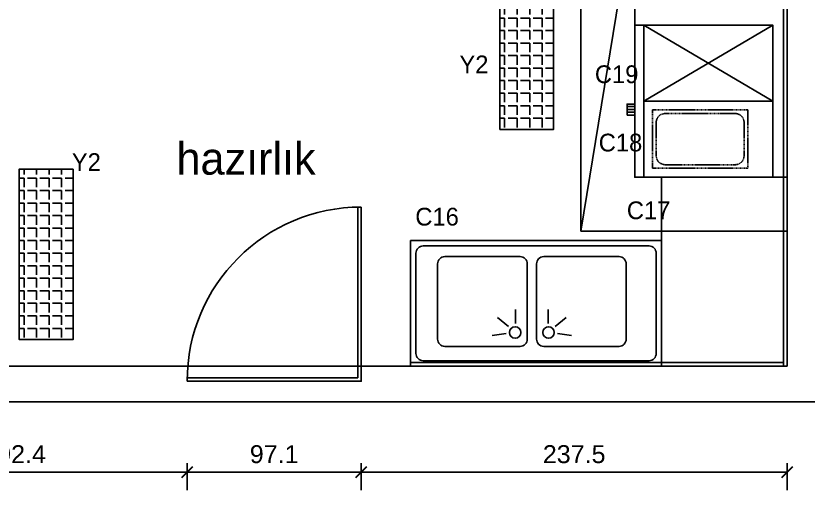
# Model space of a CAD drawing. Header units: centimetres. Extents: x 17223 to 23915, y 3231 to 4899.
# Drawn here: x 17696.6 to 18138.5, y 3230.7 to 3495.2 of the extents above; entities that cross this region are included whole.
import ezdxf

# ---------------------------------------------------------------- set-up
doc = ezdxf.new("R2010")
doc.units = ezdxf.units.CM
doc.header["$MEASUREMENT"] = 0
doc.linetypes.add('DASHED', pattern=[0.75, 0.5, -0.25])
doc.layers.add('kapı ABD', color=55, linetype='Continuous')
doc.layers.add('S2000-002 Çizgi', color=7, linetype='Continuous')
doc.styles.add('AUTOBAN', font='')
doc.styles.add('TAKSİM', font='GOTHIC.TTF', dxfattribs={"height": 20})
doc.styles.get('AUTOBAN').set_extended_font_data('Helvetica Normal Tr')
doc.dimstyles.new('AUTO_DIM_1-50', dxfattribs={"dimtxt": 10, "dimasz": 6.25, "dimexe": 10, "dimexo": 10, "dimgap": 5, "dimtad": 1, "dimdec": 1, "dimdsep": 46, "dimtxsty": 'AUTOBAN', "dimblk": 'ARCHTICK', "dimcen": 5, "dimclrd": 256, "dimclre": 256, "dimclrt": 256, "dimadec": 0, "dimazin": 0, "dimtfac": 1, "dimtdec": 1, "dimtix": 1, "dimtofl": 0, "dimtmove": 1, "dimatfit": 3, "dimfxl": 1, "dimtolj": 1, "dimtzin": 0, "dimlwd": -1, "dimlwe": -1, "dimarcsym": 0})

# ---------------------------------------------------------------- blocks, each defined once
blk = doc.blocks.new('A$C6B106424')
at = {"layer": 'S2000-002 Çizgi'}
h = blk.add_hatch(dxfattribs=at)
h.set_pattern_fill('LINE', color=256, scale=0.5, angle=90, style=0)
h.set_pattern_definition([(90, (-1215.703, -3768.8105), (-1.5875, 1e-16), [])])
h.paths.add_polyline_path([(50.06, 4.26), (43.91, 4.26), (43.91, 0), (50.06, 0)])
for p, q in [((0, 9.26), (42.35, 81.36)), ((0, 81.36), (42.2, 9.26)), ((42.2, 81.36), (42.2, 9.26)), ((0, 9.26), (84.7, 9.26))]:
    blk.add_line(p, q, dxfattribs=at)
for points in [[(0, 4.26), (84.7, 4.26), (84.7, 81.36), (0, 81.36)], [(50.06, 0), (43.91, 0), (43.91, 4.26), (50.06, 4.26)]]:
    blk.add_lwpolyline(points, close=True, dxfattribs=at)
at = {"layer": 'S2000-002 Çizgi', "linetype": 'DASHED'}
blk.add_lwpolyline([(47.2, 67.26), (47.2, 14.26), (79.7, 14.26), (79.7, 67.26)], close=True, dxfattribs=at)
blk.add_lwpolyline([(49.2, 60.26), (49.2, 21.26, 0.414214), (54.2, 16.26), (72.7, 16.26, 0.414214), (77.7, 21.26), (77.7, 60.26, 0.414214), (72.7, 65.26), (54.2, 65.26, 0.414214)], format="xyb", close=True, dxfattribs=at)
blk = doc.blocks.new('ertye')
at = {"color": 7}
for points in [[(5347.75, 6526.92), (5431.84, 6478.37), (5383.29, 6394.28)], [(5346.78, 6525.24), (5429.19, 6477.66), (5381.61, 6395.25)]]:
    blk.add_lwpolyline(points, dxfattribs=at)
blk.add_arc((5431.84, 6478.37), 97.1, 150, 240, dxfattribs=at)
blk = doc.blocks.new('A$C08444C0B')
for p, q in [((58.56, 23.73), (58.56, 31.62)), ((76.79, 23.73), (76.79, 31.62)), ((54.66, 22.06), (48.56, 27.07)), ((80.7, 22.06), (86.8, 27.07)), ((53.42, 18.25), (45.61, 17.14)), ((81.93, 18.25), (89.74, 17.14))]:
    blk.add_line(p, q)
for points in [[(0, 70), (140, 70), (140, 0), (0, 0)], [(0, 2), (140, 2), (140, 0), (0, 0)]]:
    blk.add_lwpolyline(points, close=True)
for points in [[(7, 67), (133, 67, -0.414214), (137, 63), (137, 7, -0.414214), (133, 3), (7, 3, -0.414214), (3, 7), (3, 63, -0.414214)], [(19.08, 61.02), (61.08, 61.02, -0.414214), (65.08, 57.02), (65.08, 15.02, -0.414214), (61.08, 11.02), (19.08, 11.02, -0.414214), (15.08, 15.02), (15.08, 57.02, -0.414214)], [(74.27, 61.02), (116.27, 61.02, -0.414214), (120.27, 57.02), (120.27, 15.02, -0.414214), (116.27, 11.02), (74.27, 11.02, -0.414214), (70.27, 15.02), (70.27, 57.02, -0.414214)]]:
    blk.add_lwpolyline(points, format="xyb", close=True)
for centre in [(58.37, 18.76), (76.99, 18.76)]:
    blk.add_circle(centre, 3.19)
blk = doc.blocks.new('_ArchTick')
at = {"color": 0, "linetype": 'ByBlock', "const_width": 0.15}
blk.add_lwpolyline([(-0.5, -0.5), (0.5, 0.5)], dxfattribs=at)
blk = doc.blocks.new('*D44')
at = {"transparency": 16777216}
for p, q in [((17599.73, 3245.73), (17599.73, 3230.73)), ((17792.15, 3245.73), (17792.15, 3230.73)), ((17599.73, 3240.73), (17792.15, 3240.73))]:
    blk.add_line(p, q, dxfattribs=at)
at = {"layer": 'Defpoints', "color": 0, "transparency": 16777216}
for p in [(17599.73, 3299.88), (17792.15, 3293.42), (17792.15, 3240.73)]:
    blk.add_point(p, dxfattribs=at)
at = {"transparency": 16777216, "xscale": 6.25, "yscale": 6.25, "zscale": 6.25, "rotation": 180}
blk.add_blockref('_ArchTick', (17599.73, 3240.73), dxfattribs=at)
at = {"transparency": 16777216, "xscale": 6.25, "yscale": 6.25, "zscale": 6.25}
blk.add_blockref('_ArchTick', (17792.15, 3240.73), dxfattribs=at)
at = {"transparency": 16777216, "insert": (17695.94, 3250.73), "char_height": 10, "attachment_point": 5, "style": 'AUTOBAN'}
blk.add_mtext('\\A1;192.4', dxfattribs=at)
blk = doc.blocks.new('*D45')
at = {"transparency": 16777216}
for p, q in [((17792.15, 3245.73), (17792.15, 3230.73)), ((17889.25, 3245.73), (17889.25, 3230.73)), ((17792.15, 3240.73), (17889.25, 3240.73))]:
    blk.add_line(p, q, dxfattribs=at)
at = {"layer": 'Defpoints', "color": 0, "transparency": 16777216}
for p in [(17792.15, 3293.42), (17889.25, 3291.47), (17889.25, 3240.73)]:
    blk.add_point(p, dxfattribs=at)
at = {"transparency": 16777216, "xscale": 6.25, "yscale": 6.25, "zscale": 6.25, "rotation": 180}
blk.add_blockref('_ArchTick', (17792.15, 3240.73), dxfattribs=at)
at = {"transparency": 16777216, "xscale": 6.25, "yscale": 6.25, "zscale": 6.25}
blk.add_blockref('_ArchTick', (17889.25, 3240.73), dxfattribs=at)
at = {"transparency": 16777216, "insert": (17840.7, 3250.73), "char_height": 10, "attachment_point": 5, "style": 'AUTOBAN'}
blk.add_mtext('\\A1;97.1', dxfattribs=at)
blk = doc.blocks.new('*D46')
at = {"transparency": 16777216}
for p, q in [((17889.25, 3245.73), (17889.25, 3230.73)), ((18126.73, 3245.73), (18126.73, 3230.73)), ((17889.25, 3240.73), (18126.73, 3240.73))]:
    blk.add_line(p, q, dxfattribs=at)
at = {"layer": 'Defpoints', "color": 0, "transparency": 16777216}
for p in [(18126.73, 3299.88), (17889.25, 3291.47), (18126.73, 3240.73)]:
    blk.add_point(p, dxfattribs=at)
at = {"transparency": 16777216, "xscale": 6.25, "yscale": 6.25, "zscale": 6.25, "rotation": 180}
blk.add_blockref('_ArchTick', (17889.25, 3240.73), dxfattribs=at)
at = {"transparency": 16777216, "xscale": 6.25, "yscale": 6.25, "zscale": 6.25}
blk.add_blockref('_ArchTick', (18126.73, 3240.73), dxfattribs=at)
at = {"transparency": 16777216, "insert": (18007.99, 3250.73), "char_height": 10, "attachment_point": 5, "style": 'AUTOBAN'}
blk.add_mtext('\\A1;237.5', dxfattribs=at)

msp = doc.modelspace()

# ---------------------------------------------------------------- hatches: boundary and pattern name
h = msp.add_hatch()
h.set_pattern_fill('ANGLE', color=256, angle=180)
h.set_pattern_definition([(180, (20295.222, 9060.988), (-9e-16, -6.985), [5.08, -1.905]), (270, (20295.222, 9060.988), (6.985, -1e-15), [5.08, -1.905])])
h.paths.add_polyline_path([(17966.54, 3431.84), (17996.54, 3431.84), (17996.54, 3526.84), (17966.54, 3526.84)])
h = msp.add_hatch()
h.set_pattern_fill('ANGLE', color=256, angle=180)
h.set_pattern_definition([(180, (20027.2, 8943.849), (-9e-16, -6.985), [5.08, -1.905]), (270, (20027.2, 8943.849), (6.985, -1e-15), [5.08, -1.905])])
h.paths.add_polyline_path([(17698.52, 3314.7), (17728.52, 3314.7), (17728.52, 3409.7), (17698.52, 3409.7)])

# ---------------------------------------------------------------- linework, layer by layer
for p, q in [((18126.73, 3299.88), (18126.73, 4179.88)), ((18011.73, 3375.18), (18126.73, 4079.88)), ((17299.73, 3299.88), (18126.73, 3299.88)), ((17279.73, 3279.88), (18146.73, 3279.88))]:
    msp.add_line(p, q)
for points in [[(18126.73, 4079.88), (18011.73, 4079.88), (18011.73, 3375.18), (18126.73, 3375.18)], [(17996.54, 3526.84), (17966.54, 3526.84), (17966.54, 3431.84), (17996.54, 3431.84)], [(18041.73, 3405.18), (18126.73, 3405.18), (18126.73, 3509.88), (18041.73, 3509.88)], [(18124.73, 3509.88), (18126.73, 3509.88), (18126.73, 3405.18), (18124.73, 3405.18)], [(17728.52, 3409.7), (17698.52, 3409.7), (17698.52, 3314.7), (17728.52, 3314.7)], [(18126.73, 3299.88), (18056.73, 3299.88), (18056.73, 3405.18), (18126.73, 3405.18)], [(18124.73, 3405.18), (18126.73, 3405.18), (18126.73, 3299.88), (18124.73, 3299.88)], [(18056.73, 3301.88), (18124.73, 3301.88), (18124.73, 3299.88), (18056.73, 3299.88)]]:
    msp.add_lwpolyline(points, close=True)

# ---------------------------------------------------------------- block references
msp.add_blockref('A$C08444C0B', (17916.73, 3299.88))
at = {"layer": 'kapı ABD', "rotation": 209.9999999995886}
msp.add_blockref('ertye', (19060.42, 11857.39), dxfattribs=at)
at = {"layer": 'kapı ABD', "xscale": -1, "rotation": 150.0000000004115}
msp.add_blockref('ertye', (16424.32, 11617.83), dxfattribs=at)
msp.add_blockref('ertye', (16424.32, 11617.83), dxfattribs=at)
at = {"layer": 'S2000-002 Çizgi', "rotation": 270}
msp.add_blockref('A$C6B106424', (18037.48, 3489.88), dxfattribs=at)

# ---------------------------------------------------------------- texts
at = {"style": 'TAKSİM'}
for s, height, p in [('Y2', 9.9, (17943.98, 3463.14, 0)), ('C19', 9.9, (18019.53, 3457.65, 0)), ('C18', 9.9, (18021.67, 3419.55, 0)), ('hazırlık', 18, (17786.23, 3406.63)), ('Y2', 9.9, (17727.85, 3408.69, 0)), ('C17', 9.9, (18037.35, 3381.8, 0)), ('C16', 9.9, (17919.39, 3378.24, 0))]:
    msp.add_text(s, height=height, dxfattribs=at).set_placement(p)

# ---------------------------------------------------------------- dimensions: what is measured, and where the dimension line sits
for base, p1, p2, picture, middle in [((17792.15, 3240.73), (17599.73, 3299.88), (17792.15, 3293.42), '*D44', (17695.94, 3250.73)), ((18126.73, 3240.73), (17889.25, 3291.47), (18126.73, 3299.88), '*D46', (18007.99, 3250.73)), ((17889.25, 3240.73), (17792.15, 3293.42), (17889.25, 3291.47), '*D45', (17840.7, 3250.73))]:
    dim = msp.add_linear_dim(base=base, p1=p1, p2=p2, dimstyle='AUTO_DIM_1-50', override={"dimfxl": 5, "dimfxlon": 1})
    dim.commit()
    dim.dimension.update_dxf_attribs({"geometry": picture, "text_midpoint": middle})

doc.saveas('drawing.dxf')
